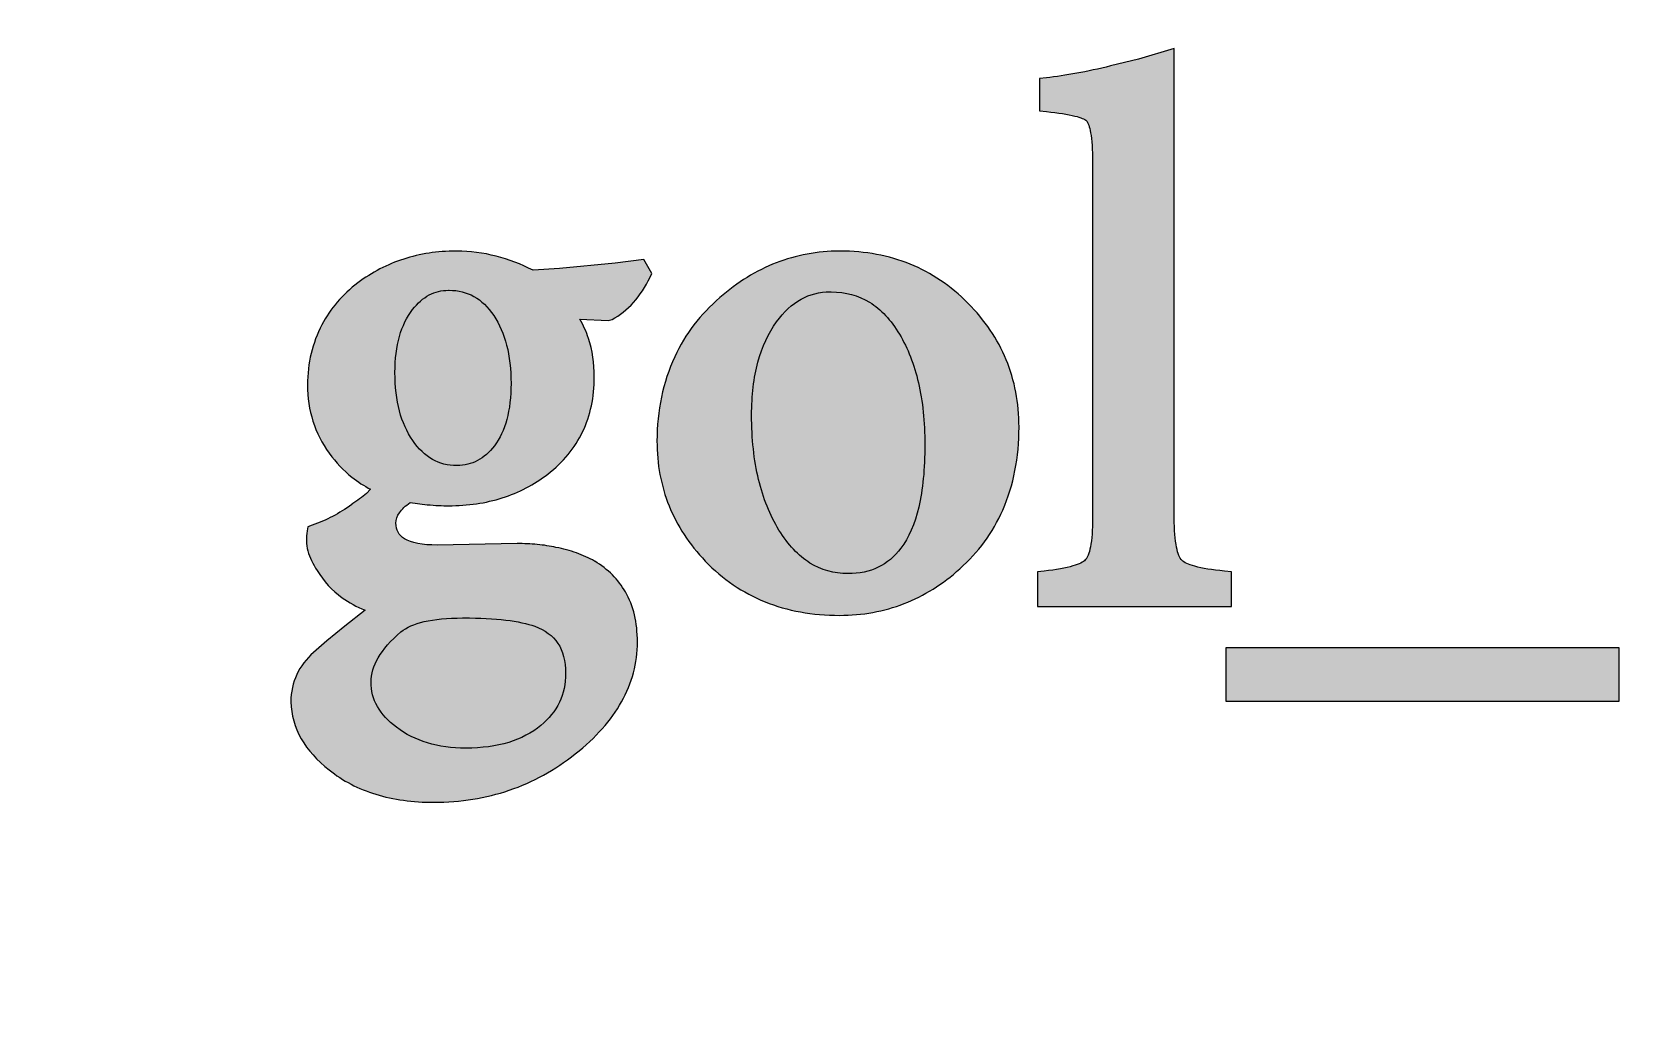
# Model space of a CAD drawing. Header units: millimetres. Extents: x -228 to -124, y -139 to -90.
# Drawn here: x -153.26 to -144.1, y -133.24 to -127.52 of the extents above; entities that cross this region are included whole.
import ezdxf

# ---------------------------------------------------------------- set-up
doc = ezdxf.new("R2010")
doc.units = ezdxf.units.MM
doc.header["$MEASUREMENT"] = 0
doc.layers.add('Layer 1', color=7, linetype='Continuous')

msp = doc.modelspace()

# ---------------------------------------------------------------- hatches: boundary and pattern name
at = {"layer": 'Layer 1', "true_color": 0x373435}
h = msp.add_hatch(color=250, dxfattribs=at)
edge = h.paths.add_edge_path()
edge.add_spline(control_points=[(-147.4803, -130.7826), (-147.4803, -130.7826), (-147.4803, -130.627), (-147.4803, -130.627), (-147.4803, -130.627), (-147.4414, -130.6227), (-147.4414, -130.6227), (-147.3734, -130.6151), (-147.3185, -130.6051), (-147.2773, -130.5929), (-147.241, -130.5823), (-147.217, -130.5708), (-147.2057, -130.5587), (-147.1935, -130.546), (-147.1838, -130.5209), (-147.1766, -130.484), (-147.1682, -130.4415), (-147.164, -130.3855), (-147.164, -130.3168), (-147.164, -130.3168), (-147.164, -128.2688), (-147.164, -128.2688), (-147.164, -128.1996), (-147.1678, -128.1442), (-147.1751, -128.103), (-147.1816, -128.0672), (-147.1899, -128.0441), (-147.1995, -128.0335), (-147.2091, -128.0246), (-147.2313, -128.0155), (-147.2654, -128.0069), (-147.3065, -127.9964), (-147.3611, -127.9877), (-147.4288, -127.9811), (-147.4288, -127.9811), (-147.4685, -127.9772), (-147.4685, -127.9772), (-147.4685, -127.9772), (-147.4685, -127.791), (-147.4685, -127.791), (-147.4685, -127.791), (-147.4295, -127.7867), (-147.4295, -127.7867), (-147.375, -127.7807), (-147.3166, -127.7719), (-147.2547, -127.7604), (-147.1934, -127.7493), (-147.1289, -127.7352), (-147.0616, -127.7189), (-147.0616, -127.7189), (-146.9007, -127.6789), (-146.9007, -127.6789), (-146.9007, -127.6789), (-146.6942, -127.6184), (-146.6942, -127.6184), (-146.6942, -127.6184), (-146.6942, -130.3168), (-146.6942, -130.3168), (-146.6942, -130.3869), (-146.6898, -130.4433), (-146.6811, -130.4857), (-146.6736, -130.5227), (-146.6633, -130.5479), (-146.6505, -130.5607), (-146.6384, -130.5735), (-146.6138, -130.5848), (-146.5762, -130.5951), (-146.5335, -130.6068), (-146.4765, -130.6161), (-146.4057, -130.6227), (-146.4057, -130.6227), (-146.3658, -130.6264), (-146.3658, -130.6264), (-146.3658, -130.6264), (-146.3658, -130.8265), (-146.3658, -130.8265), (-146.3658, -130.8265), (-147.4803, -130.8265), (-147.4803, -130.8265), (-147.4803, -130.8265), (-147.4803, -130.7826), (-147.4803, -130.7826)], knot_values=[0, 0, 0, 0, 0.037037, 0.037037, 0.037037, 0.074074, 0.074074, 0.074074, 0.111111, 0.111111, 0.111111, 0.148148, 0.148148, 0.148148, 0.185185, 0.185185, 0.185185, 0.222222, 0.222222, 0.222222, 0.259259, 0.259259, 0.259259, 0.296296, 0.296296, 0.296296, 0.333333, 0.333333, 0.333333, 0.37037, 0.37037, 0.37037, 0.407407, 0.407407, 0.407407, 0.444444, 0.444444, 0.444444, 0.481481, 0.481481, 0.481481, 0.518519, 0.518519, 0.518519, 0.555556, 0.555556, 0.555556, 0.592593, 0.592593, 0.592593, 0.62963, 0.62963, 0.62963, 0.666667, 0.666667, 0.666667, 0.703704, 0.703704, 0.703704, 0.740741, 0.740741, 0.740741, 0.777778, 0.777778, 0.777778, 0.814815, 0.814815, 0.814815, 0.851852, 0.851852, 0.851852, 0.888889, 0.888889, 0.888889, 0.925926, 0.925926, 0.925926, 0.962963, 0.962963, 0.962963, 1, 1, 1, 1], degree=3, periodic=1)
h = msp.add_hatch(color=250, dxfattribs=at)
edge = h.paths.add_edge_path()
edge.add_spline(control_points=[(-149.7081, -128.9331), (-149.7357, -128.9894), (-149.7677, -129.038), (-149.8035, -129.0781), (-149.8404, -129.1192), (-149.8817, -129.1522), (-149.9268, -129.1762), (-149.9268, -129.1762), (-149.9494, -129.1814), (-149.9494, -129.1814), (-149.9494, -129.1814), (-150.1124, -129.1737), (-150.1124, -129.1737), (-150.092, -129.2089), (-150.0753, -129.2461), (-150.0625, -129.2853), (-150.0402, -129.3533), (-150.0289, -129.4276), (-150.0289, -129.5077), (-150.0289, -129.6235), (-150.0514, -129.7284), (-150.0962, -129.8216), (-150.1409, -129.915), (-150.2079, -129.9961), (-150.2968, -130.0649), (-150.3754, -130.1258), (-150.4627, -130.1715), (-150.558, -130.2019), (-150.653, -130.232), (-150.7562, -130.2472), (-150.8668, -130.2472), (-150.9024, -130.2472), (-150.9437, -130.2451), (-150.9899, -130.241), (-150.9899, -130.241), (-151.0884, -130.2281), (-151.0884, -130.2281), (-151.115, -130.2477), (-151.1352, -130.2676), (-151.1488, -130.2872), (-151.1625, -130.307), (-151.1694, -130.327), (-151.1694, -130.3468), (-151.1694, -130.387), (-151.153, -130.4172), (-151.1205, -130.4368), (-151.081, -130.461), (-151.0182, -130.4731), (-150.9326, -130.4731), (-150.9326, -130.4731), (-150.4734, -130.4644), (-150.4734, -130.4644), (-150.4336, -130.4643), (-150.3947, -130.4663), (-150.3566, -130.4698), (-150.3189, -130.4734), (-150.283, -130.4789), (-150.2493, -130.4862), (-150.2077, -130.4943), (-150.1682, -130.5051), (-150.1315, -130.5183), (-150.0942, -130.5315), (-150.0595, -130.5473), (-150.0274, -130.5654), (-150.0274, -130.5654), (-150.0264, -130.5661), (-150.0264, -130.5661), (-149.9885, -130.5887), (-149.9546, -130.615), (-149.9253, -130.6443), (-149.8958, -130.674), (-149.8703, -130.707), (-149.8497, -130.7429), (-149.8267, -130.7824), (-149.8093, -130.8266), (-149.798, -130.8749), (-149.7868, -130.9223), (-149.7812, -130.9742), (-149.7812, -131.0302), (-149.7812, -131.1511), (-149.8115, -131.266), (-149.8719, -131.3742), (-149.9312, -131.4806), (-150.0203, -131.5809), (-150.1383, -131.6739), (-150.2556, -131.7665), (-150.3822, -131.8363), (-150.5176, -131.8825), (-150.6531, -131.9287), (-150.7974, -131.9521), (-150.9503, -131.9521), (-151.0729, -131.9521), (-151.1846, -131.9367), (-151.2849, -131.906), (-151.386, -131.8752), (-151.4757, -131.8285), (-151.5535, -131.7662), (-151.6236, -131.7113), (-151.6773, -131.6511), (-151.7139, -131.5865), (-151.7511, -131.5206), (-151.7713, -131.4498), (-151.7733, -131.3749), (-151.7733, -131.3749), (-151.7735, -131.3737), (-151.7735, -131.3737), (-151.7735, -131.3177), (-151.7623, -131.2656), (-151.7402, -131.218), (-151.7181, -131.1709), (-151.6857, -131.1284), (-151.6427, -131.0907), (-151.6427, -131.0907), (-151.5666, -131.0231), (-151.5666, -131.0231), (-151.5666, -131.0231), (-151.4643, -130.9394), (-151.4643, -130.9394), (-151.4643, -130.9394), (-151.347, -130.8481), (-151.347, -130.8481), (-151.3954, -130.8283), (-151.4394, -130.8044), (-151.4782, -130.7763), (-151.5375, -130.7337), (-151.5858, -130.6809), (-151.6223, -130.6191), (-151.6481, -130.5814), (-151.666, -130.5438), (-151.6757, -130.5068), (-151.6858, -130.4677), (-151.6873, -130.4294), (-151.6802, -130.3922), (-151.6802, -130.3922), (-151.6754, -130.3674), (-151.6754, -130.3674), (-151.6754, -130.3674), (-151.6514, -130.3591), (-151.6514, -130.3591), (-151.6106, -130.3449), (-151.571, -130.3278), (-151.5334, -130.3081), (-151.4963, -130.2887), (-151.4596, -130.2658), (-151.4241, -130.2398), (-151.4241, -130.2398), (-151.4224, -130.2387), (-151.4224, -130.2387), (-151.3912, -130.218), (-151.3634, -130.1968), (-151.3394, -130.1757), (-151.3394, -130.1757), (-151.3149, -130.1527), (-151.3149, -130.1527), (-151.3532, -130.1329), (-151.3891, -130.1098), (-151.4225, -130.0833), (-151.4712, -130.0446), (-151.5149, -129.9984), (-151.5531, -129.9454), (-151.5947, -129.8879), (-151.626, -129.8262), (-151.6468, -129.7606), (-151.6675, -129.695), (-151.678, -129.6254), (-151.678, -129.5525), (-151.678, -129.49), (-151.671, -129.4295), (-151.6572, -129.3717), (-151.6434, -129.3138), (-151.6227, -129.2586), (-151.5952, -129.2069), (-151.5707, -129.1601), (-151.5411, -129.1165), (-151.507, -129.0765), (-151.4726, -129.0364), (-151.433, -128.9991), (-151.3889, -128.9655), (-151.3068, -128.9047), (-151.2188, -128.859), (-151.125, -128.8288), (-151.031, -128.7985), (-150.9308, -128.7832), (-150.8249, -128.7832), (-150.8249, -128.7832), (-150.8191, -128.7832), (-150.8191, -128.7832), (-150.7441, -128.7832), (-150.6685, -128.793), (-150.5932, -128.8124), (-150.5222, -128.8306), (-150.4509, -128.8578), (-150.38, -128.8932), (-150.38, -128.8932), (-150.2288, -128.8825), (-150.2288, -128.8825), (-150.2288, -128.8825), (-149.9082, -128.8527), (-149.9082, -128.8527), (-149.9082, -128.8527), (-149.7448, -128.831), (-149.7448, -128.831), (-149.7448, -128.831), (-149.6978, -128.912), (-149.6978, -128.912), (-149.6978, -128.912), (-149.7081, -128.9331), (-149.7081, -128.9331)], knot_values=[0, 0, 0, 0, 0.014493, 0.014493, 0.014493, 0.028986, 0.028986, 0.028986, 0.043478, 0.043478, 0.043478, 0.057971, 0.057971, 0.057971, 0.072464, 0.072464, 0.072464, 0.086957, 0.086957, 0.086957, 0.101449, 0.101449, 0.101449, 0.115942, 0.115942, 0.115942, 0.130435, 0.130435, 0.130435, 0.144928, 0.144928, 0.144928, 0.15942, 0.15942, 0.15942, 0.173913, 0.173913, 0.173913, 0.188406, 0.188406, 0.188406, 0.202899, 0.202899, 0.202899, 0.217391, 0.217391, 0.217391, 0.231884, 0.231884, 0.231884, 0.246377, 0.246377, 0.246377, 0.26087, 0.26087, 0.26087, 0.275362, 0.275362, 0.275362, 0.289855, 0.289855, 0.289855, 0.304348, 0.304348, 0.304348, 0.318841, 0.318841, 0.318841, 0.333333, 0.333333, 0.333333, 0.347826, 0.347826, 0.347826, 0.362319, 0.362319, 0.362319, 0.376812, 0.376812, 0.376812, 0.391304, 0.391304, 0.391304, 0.405797, 0.405797, 0.405797, 0.42029, 0.42029, 0.42029, 0.434783, 0.434783, 0.434783, 0.449275, 0.449275, 0.449275, 0.463768, 0.463768, 0.463768, 0.478261, 0.478261, 0.478261, 0.492754, 0.492754, 0.492754, 0.507246, 0.507246, 0.507246, 0.521739, 0.521739, 0.521739, 0.536232, 0.536232, 0.536232, 0.550725, 0.550725, 0.550725, 0.565217, 0.565217, 0.565217, 0.57971, 0.57971, 0.57971, 0.594203, 0.594203, 0.594203, 0.608696, 0.608696, 0.608696, 0.623188, 0.623188, 0.623188, 0.637681, 0.637681, 0.637681, 0.652174, 0.652174, 0.652174, 0.666667, 0.666667, 0.666667, 0.681159, 0.681159, 0.681159, 0.695652, 0.695652, 0.695652, 0.710145, 0.710145, 0.710145, 0.724638, 0.724638, 0.724638, 0.73913, 0.73913, 0.73913, 0.753623, 0.753623, 0.753623, 0.768116, 0.768116, 0.768116, 0.782609, 0.782609, 0.782609, 0.797101, 0.797101, 0.797101, 0.811594, 0.811594, 0.811594, 0.826087, 0.826087, 0.826087, 0.84058, 0.84058, 0.84058, 0.855072, 0.855072, 0.855072, 0.869565, 0.869565, 0.869565, 0.884058, 0.884058, 0.884058, 0.898551, 0.898551, 0.898551, 0.913043, 0.913043, 0.913043, 0.927536, 0.927536, 0.927536, 0.942029, 0.942029, 0.942029, 0.956522, 0.956522, 0.956522, 0.971014, 0.971014, 0.971014, 0.985507, 0.985507, 0.985507, 1, 1, 1, 1], degree=3, periodic=1)
h = msp.add_hatch(color=250, dxfattribs=at)
edge = h.paths.add_edge_path()
edge.add_spline(control_points=[(-148.6158, -128.7832), (-148.4699, -128.7832), (-148.3354, -128.8083), (-148.213, -128.8582), (-148.0903, -128.9081), (-147.9792, -128.9833), (-147.8806, -129.083), (-147.783, -129.1803), (-147.7095, -129.2888), (-147.6606, -129.4078), (-147.6116, -129.5268), (-147.5868, -129.656), (-147.5868, -129.7946), (-147.5868, -129.8818), (-147.5947, -129.9654), (-147.6101, -130.0447), (-147.6256, -130.1241), (-147.6491, -130.2), (-147.6802, -130.2716), (-147.7095, -130.3376), (-147.7449, -130.3988), (-147.7858, -130.4548), (-147.8267, -130.5107), (-147.874, -130.5623), (-147.9271, -130.6092), (-148.0257, -130.6982), (-148.1327, -130.7653), (-148.248, -130.8099), (-148.3636, -130.8546), (-148.4874, -130.8772), (-148.619, -130.8772), (-148.7756, -130.8772), (-148.9186, -130.8512), (-149.0471, -130.7993), (-149.1763, -130.7473), (-149.2909, -130.6693), (-149.3907, -130.5653), (-149.4832, -130.4686), (-149.5528, -130.3623), (-149.5991, -130.2473), (-149.6455, -130.1321), (-149.6687, -130.0079), (-149.6687, -129.8749), (-149.6687, -129.7878), (-149.6601, -129.7036), (-149.6432, -129.623), (-149.6262, -129.5421), (-149.6004, -129.4648), (-149.5661, -129.3911), (-149.536, -129.3252), (-149.4991, -129.2639), (-149.456, -129.2075), (-149.4125, -129.1505), (-149.3628, -129.0983), (-149.307, -129.0506), (-149.2061, -128.9621), (-149.098, -128.8952), (-148.9834, -128.8505), (-148.8681, -128.8058), (-148.7465, -128.7832), (-148.619, -128.7832), (-148.619, -128.7832), (-148.6158, -128.7832), (-148.6158, -128.7832)], knot_values=[0, 0, 0, 0, 0.047619, 0.047619, 0.047619, 0.095238, 0.095238, 0.095238, 0.142857, 0.142857, 0.142857, 0.190476, 0.190476, 0.190476, 0.238095, 0.238095, 0.238095, 0.285714, 0.285714, 0.285714, 0.333333, 0.333333, 0.333333, 0.380952, 0.380952, 0.380952, 0.428571, 0.428571, 0.428571, 0.47619, 0.47619, 0.47619, 0.52381, 0.52381, 0.52381, 0.571429, 0.571429, 0.571429, 0.619048, 0.619048, 0.619048, 0.666667, 0.666667, 0.666667, 0.714286, 0.714286, 0.714286, 0.761905, 0.761905, 0.761905, 0.809524, 0.809524, 0.809524, 0.857143, 0.857143, 0.857143, 0.904762, 0.904762, 0.904762, 0.952381, 0.952381, 0.952381, 1, 1, 1, 1], degree=3, periodic=1)
h = msp.add_hatch(color=250, dxfattribs=at)
edge = h.paths.add_edge_path()
edge.add_spline(control_points=[(-150.8668, -129.0083), (-150.9075, -129.0083), (-150.9448, -129.0173), (-150.9784, -129.0352), (-151.0132, -129.0537), (-151.0452, -129.0819), (-151.0739, -129.1195), (-151.1073, -129.1627), (-151.1327, -129.2143), (-151.1495, -129.2735), (-151.1666, -129.3341), (-151.1753, -129.4034), (-151.1753, -129.4812), (-151.1753, -129.5631), (-151.1666, -129.6368), (-151.1492, -129.7021), (-151.1322, -129.7664), (-151.1066, -129.8228), (-151.0729, -129.871), (-151.0394, -129.9206), (-151.0017, -129.9573), (-150.9597, -129.981), (-150.9182, -130.0043), (-150.8712, -130.0162), (-150.8191, -130.0162), (-150.7756, -130.0155), (-150.7358, -130.0057), (-150.7006, -129.9873), (-150.6646, -129.9685), (-150.6318, -129.9399), (-150.6029, -129.9022), (-150.5717, -129.8602), (-150.548, -129.8096), (-150.5321, -129.7512), (-150.5159, -129.6908), (-150.5076, -129.6215), (-150.5076, -129.5437), (-150.5076, -129.4627), (-150.5161, -129.3893), (-150.5331, -129.3241), (-150.5497, -129.2598), (-150.5746, -129.2028), (-150.6075, -129.1531), (-150.6405, -129.1042), (-150.6785, -129.0675), (-150.721, -129.0437), (-150.7631, -129.0201), (-150.8108, -129.0083), (-150.8638, -129.0083), (-150.8638, -129.0083), (-150.8668, -129.0083), (-150.8668, -129.0083)], knot_values=[0, 0, 0, 0, 0.058824, 0.058824, 0.058824, 0.117647, 0.117647, 0.117647, 0.176471, 0.176471, 0.176471, 0.235294, 0.235294, 0.235294, 0.294118, 0.294118, 0.294118, 0.352941, 0.352941, 0.352941, 0.411765, 0.411765, 0.411765, 0.470588, 0.470588, 0.470588, 0.529412, 0.529412, 0.529412, 0.588235, 0.588235, 0.588235, 0.647059, 0.647059, 0.647059, 0.705882, 0.705882, 0.705882, 0.764706, 0.764706, 0.764706, 0.823529, 0.823529, 0.823529, 0.882353, 0.882353, 0.882353, 0.941176, 0.941176, 0.941176, 1, 1, 1, 1], degree=3, periodic=1)
h = msp.add_hatch(color=250, dxfattribs=at)
edge = h.paths.add_edge_path()
edge.add_spline(control_points=[(-148.6727, -129.0175), (-148.7339, -129.0175), (-148.79, -129.0315), (-148.8404, -129.0596), (-148.8918, -129.0881), (-148.9387, -129.1318), (-148.9805, -129.1901), (-149.0279, -129.2554), (-149.0638, -129.3324), (-149.0878, -129.421), (-149.1122, -129.5107), (-149.1244, -129.6126), (-149.1244, -129.726), (-149.1244, -129.8623), (-149.1112, -129.9857), (-149.0847, -130.0956), (-149.0585, -130.2049), (-149.0191, -130.3021), (-148.967, -130.3866), (-148.9149, -130.4712), (-148.8554, -130.5347), (-148.7891, -130.5763), (-148.7242, -130.6169), (-148.6514, -130.6374), (-148.571, -130.6374), (-148.5049, -130.6374), (-148.4464, -130.6251), (-148.396, -130.6008), (-148.3458, -130.5767), (-148.3023, -130.5399), (-148.2658, -130.4909), (-148.2207, -130.431), (-148.1867, -130.3521), (-148.1638, -130.2549), (-148.1402, -130.1547), (-148.1284, -130.0349), (-148.1284, -129.896), (-148.1284, -129.7649), (-148.1407, -129.646), (-148.1653, -129.5399), (-148.1897, -129.4349), (-148.2261, -129.3418), (-148.2743, -129.2615), (-148.3233, -129.1791), (-148.3807, -129.1175), (-148.4461, -129.0772), (-148.5104, -129.0375), (-148.5841, -129.0175), (-148.6667, -129.0175), (-148.6667, -129.0175), (-148.6727, -129.0175), (-148.6727, -129.0175)], knot_values=[0, 0, 0, 0, 0.058824, 0.058824, 0.058824, 0.117647, 0.117647, 0.117647, 0.176471, 0.176471, 0.176471, 0.235294, 0.235294, 0.235294, 0.294118, 0.294118, 0.294118, 0.352941, 0.352941, 0.352941, 0.411765, 0.411765, 0.411765, 0.470588, 0.470588, 0.470588, 0.529412, 0.529412, 0.529412, 0.588235, 0.588235, 0.588235, 0.647059, 0.647059, 0.647059, 0.705882, 0.705882, 0.705882, 0.764706, 0.764706, 0.764706, 0.823529, 0.823529, 0.823529, 0.882353, 0.882353, 0.882353, 0.941176, 0.941176, 0.941176, 1, 1, 1, 1], degree=3, periodic=1)
h = msp.add_hatch(color=250, dxfattribs=at)
edge = h.paths.add_edge_path()
edge.add_spline(control_points=[(-150.7863, -130.8922), (-150.8736, -130.8922), (-150.9475, -130.8994), (-151.0078, -130.9134), (-151.0648, -130.9267), (-151.1094, -130.9464), (-151.1408, -130.9719), (-151.1991, -131.0221), (-151.243, -131.0719), (-151.2716, -131.1211), (-151.299, -131.168), (-151.3126, -131.2146), (-151.3126, -131.2605), (-151.3126, -131.3611), (-151.2637, -131.4482), (-151.166, -131.5209), (-151.1136, -131.5605), (-151.0541, -131.5905), (-150.9885, -131.6103), (-150.9219, -131.6304), (-150.8484, -131.6405), (-150.7682, -131.6405), (-150.6758, -131.6405), (-150.5933, -131.6295), (-150.5213, -131.6075), (-150.4506, -131.5859), (-150.3887, -131.5534), (-150.3364, -131.51), (-150.2415, -131.4331), (-150.1943, -131.3329), (-150.1943, -131.2098), (-150.1943, -131.1398), (-150.2091, -131.0822), (-150.2384, -131.0381), (-150.2674, -130.9942), (-150.3117, -130.9616), (-150.371, -130.9402), (-150.4143, -130.9246), (-150.4701, -130.9125), (-150.5377, -130.9045), (-150.6063, -130.8964), (-150.6874, -130.8922), (-150.7802, -130.8922), (-150.7802, -130.8922), (-150.7863, -130.8922), (-150.7863, -130.8922)], knot_values=[0, 0, 0, 0, 0.066667, 0.066667, 0.066667, 0.133333, 0.133333, 0.133333, 0.2, 0.2, 0.2, 0.266667, 0.266667, 0.266667, 0.333333, 0.333333, 0.333333, 0.4, 0.4, 0.4, 0.466667, 0.466667, 0.466667, 0.533333, 0.533333, 0.533333, 0.6, 0.6, 0.6, 0.666667, 0.666667, 0.666667, 0.733333, 0.733333, 0.733333, 0.8, 0.8, 0.8, 0.866667, 0.866667, 0.866667, 0.933333, 0.933333, 0.933333, 1, 1, 1, 1], degree=3, periodic=1)
h = msp.add_hatch(color=250, dxfattribs=at)
edge = h.paths.add_edge_path()
edge.add_spline(control_points=[(-146.3968, -131.3258), (-146.3968, -131.3258), (-146.3968, -131.064), (-146.3968, -131.064), (-146.3968, -131.064), (-144.1354, -131.064), (-144.1354, -131.064), (-144.1354, -131.064), (-144.1354, -131.3696), (-144.1354, -131.3696), (-144.1354, -131.3696), (-146.3968, -131.3696), (-146.3968, -131.3696), (-146.3968, -131.3696), (-146.3968, -131.3258), (-146.3968, -131.3258)], knot_values=[0, 0, 0, 0, 0.2, 0.2, 0.2, 0.4, 0.4, 0.4, 0.6, 0.6, 0.6, 0.8, 0.8, 0.8, 1, 1, 1, 1], degree=3, periodic=1)

# ---------------------------------------------------------------- linework, layer by layer
at = {"layer": 'Layer 1', "color": 250, "lineweight": 18}
msp.add_open_spline([(-160.9662, -99.1549), (-160.9662, -99.1549), (-127.1662, -99.1549), (-127.1662, -99.1549), (-125.5162, -99.1549), (-124.1662, -100.5049), (-124.1662, -102.1549), (-124.1662, -102.1549), (-124.1662, -135.9549), (-124.1662, -135.9549), (-124.1662, -137.6049), (-125.5162, -138.9549), (-127.1662, -138.9549), (-127.1662, -138.9549), (-160.9662, -138.9549), (-160.9662, -138.9549), (-162.6162, -138.9549), (-163.9662, -137.6049), (-163.9662, -135.9549), (-163.9662, -135.9549), (-163.9662, -102.1549), (-163.9662, -102.1549), (-163.9662, -100.5049), (-162.6162, -99.1549), (-160.9662, -99.1549)], degree=3, knots=[0, 0, 0, 0, 0.125, 0.125, 0.125, 0.25, 0.25, 0.25, 0.375, 0.375, 0.375, 0.5, 0.5, 0.5, 0.625, 0.625, 0.625, 0.75, 0.75, 0.75, 0.875, 0.875, 0.875, 1, 1, 1, 1], dxfattribs=at)
at = {"layer": 'Layer 1', "color": 250}
for points, knots in [([(-147.4803, -130.7826), (-147.4803, -130.7826), (-147.4803, -130.627), (-147.4803, -130.627), (-147.4803, -130.627), (-147.4414, -130.6227), (-147.4414, -130.6227), (-147.3734, -130.6151), (-147.3185, -130.6051), (-147.2773, -130.5929), (-147.241, -130.5823), (-147.217, -130.5708), (-147.2057, -130.5587), (-147.1935, -130.546), (-147.1838, -130.5209), (-147.1766, -130.484), (-147.1682, -130.4415), (-147.164, -130.3855), (-147.164, -130.3168), (-147.164, -130.3168), (-147.164, -128.2688), (-147.164, -128.2688), (-147.164, -128.1996), (-147.1678, -128.1442), (-147.1751, -128.103), (-147.1816, -128.0672), (-147.1899, -128.0441), (-147.1995, -128.0335), (-147.2091, -128.0246), (-147.2313, -128.0155), (-147.2654, -128.0069), (-147.3065, -127.9964), (-147.3611, -127.9877), (-147.4288, -127.9811), (-147.4288, -127.9811), (-147.4685, -127.9772), (-147.4685, -127.9772), (-147.4685, -127.9772), (-147.4685, -127.791), (-147.4685, -127.791), (-147.4685, -127.791), (-147.4295, -127.7867), (-147.4295, -127.7867), (-147.375, -127.7807), (-147.3166, -127.7719), (-147.2547, -127.7604), (-147.1934, -127.7493), (-147.1289, -127.7352), (-147.0616, -127.7189), (-147.0616, -127.7189), (-146.9007, -127.6789), (-146.9007, -127.6789), (-146.9007, -127.6789), (-146.6942, -127.6184), (-146.6942, -127.6184), (-146.6942, -127.6184), (-146.6942, -130.3168), (-146.6942, -130.3168), (-146.6942, -130.3869), (-146.6898, -130.4433), (-146.6811, -130.4857), (-146.6736, -130.5227), (-146.6633, -130.5479), (-146.6505, -130.5607), (-146.6384, -130.5735), (-146.6138, -130.5848), (-146.5762, -130.5951), (-146.5335, -130.6068), (-146.4765, -130.6161), (-146.4057, -130.6227), (-146.4057, -130.6227), (-146.3658, -130.6264), (-146.3658, -130.6264), (-146.3658, -130.6264), (-146.3658, -130.8265), (-146.3658, -130.8265), (-146.3658, -130.8265), (-147.4803, -130.8265), (-147.4803, -130.8265), (-147.4803, -130.8265), (-147.4803, -130.7826), (-147.4803, -130.7826)], [0, 0, 0, 0, 0.037037, 0.037037, 0.037037, 0.074074, 0.074074, 0.074074, 0.111111, 0.111111, 0.111111, 0.148148, 0.148148, 0.148148, 0.185185, 0.185185, 0.185185, 0.222222, 0.222222, 0.222222, 0.259259, 0.259259, 0.259259, 0.296296, 0.296296, 0.296296, 0.333333, 0.333333, 0.333333, 0.37037, 0.37037, 0.37037, 0.407407, 0.407407, 0.407407, 0.444444, 0.444444, 0.444444, 0.481481, 0.481481, 0.481481, 0.518519, 0.518519, 0.518519, 0.555556, 0.555556, 0.555556, 0.592593, 0.592593, 0.592593, 0.62963, 0.62963, 0.62963, 0.666667, 0.666667, 0.666667, 0.703704, 0.703704, 0.703704, 0.740741, 0.740741, 0.740741, 0.777778, 0.777778, 0.777778, 0.814815, 0.814815, 0.814815, 0.851852, 0.851852, 0.851852, 0.888889, 0.888889, 0.888889, 0.925926, 0.925926, 0.925926, 0.962963, 0.962963, 0.962963, 1, 1, 1, 1]), ([(-149.7081, -128.9331), (-149.7357, -128.9894), (-149.7677, -129.038), (-149.8035, -129.0781), (-149.8404, -129.1192), (-149.8817, -129.1522), (-149.9268, -129.1762), (-149.9268, -129.1762), (-149.9494, -129.1814), (-149.9494, -129.1814), (-149.9494, -129.1814), (-150.1124, -129.1737), (-150.1124, -129.1737), (-150.092, -129.2089), (-150.0753, -129.2461), (-150.0625, -129.2853), (-150.0402, -129.3533), (-150.0289, -129.4276), (-150.0289, -129.5077), (-150.0289, -129.6235), (-150.0514, -129.7284), (-150.0962, -129.8216), (-150.1409, -129.915), (-150.2079, -129.9961), (-150.2968, -130.0649), (-150.3754, -130.1258), (-150.4627, -130.1715), (-150.558, -130.2019), (-150.653, -130.232), (-150.7562, -130.2472), (-150.8668, -130.2472), (-150.9024, -130.2472), (-150.9437, -130.2451), (-150.9899, -130.241), (-150.9899, -130.241), (-151.0884, -130.2281), (-151.0884, -130.2281), (-151.115, -130.2477), (-151.1352, -130.2676), (-151.1488, -130.2872), (-151.1625, -130.307), (-151.1694, -130.327), (-151.1694, -130.3468), (-151.1694, -130.387), (-151.153, -130.4172), (-151.1205, -130.4368), (-151.081, -130.461), (-151.0182, -130.4731), (-150.9326, -130.4731), (-150.9326, -130.4731), (-150.4734, -130.4644), (-150.4734, -130.4644), (-150.4336, -130.4643), (-150.3947, -130.4663), (-150.3566, -130.4698), (-150.3189, -130.4734), (-150.283, -130.4789), (-150.2493, -130.4862), (-150.2077, -130.4943), (-150.1682, -130.5051), (-150.1315, -130.5183), (-150.0942, -130.5315), (-150.0595, -130.5473), (-150.0274, -130.5654), (-150.0274, -130.5654), (-150.0264, -130.5661), (-150.0264, -130.5661), (-149.9885, -130.5887), (-149.9546, -130.615), (-149.9253, -130.6443), (-149.8958, -130.674), (-149.8703, -130.707), (-149.8497, -130.7429), (-149.8267, -130.7824), (-149.8093, -130.8266), (-149.798, -130.8749), (-149.7868, -130.9223), (-149.7812, -130.9742), (-149.7812, -131.0302), (-149.7812, -131.1511), (-149.8115, -131.266), (-149.8719, -131.3742), (-149.9312, -131.4806), (-150.0203, -131.5809), (-150.1383, -131.6739), (-150.2556, -131.7665), (-150.3822, -131.8363), (-150.5176, -131.8825), (-150.6531, -131.9287), (-150.7974, -131.9521), (-150.9503, -131.9521), (-151.0729, -131.9521), (-151.1846, -131.9367), (-151.2849, -131.906), (-151.386, -131.8752), (-151.4757, -131.8285), (-151.5535, -131.7662), (-151.6236, -131.7113), (-151.6773, -131.6511), (-151.7139, -131.5865), (-151.7511, -131.5206), (-151.7713, -131.4498), (-151.7733, -131.3749), (-151.7733, -131.3749), (-151.7735, -131.3737), (-151.7735, -131.3737), (-151.7735, -131.3177), (-151.7623, -131.2656), (-151.7402, -131.218), (-151.7181, -131.1709), (-151.6857, -131.1284), (-151.6427, -131.0907), (-151.6427, -131.0907), (-151.5666, -131.0231), (-151.5666, -131.0231), (-151.5666, -131.0231), (-151.4643, -130.9394), (-151.4643, -130.9394), (-151.4643, -130.9394), (-151.347, -130.8481), (-151.347, -130.8481), (-151.3954, -130.8283), (-151.4394, -130.8044), (-151.4782, -130.7763), (-151.5375, -130.7337), (-151.5858, -130.6809), (-151.6223, -130.6191), (-151.6481, -130.5814), (-151.666, -130.5438), (-151.6757, -130.5068), (-151.6858, -130.4677), (-151.6873, -130.4294), (-151.6802, -130.3922), (-151.6802, -130.3922), (-151.6754, -130.3674), (-151.6754, -130.3674), (-151.6754, -130.3674), (-151.6514, -130.3591), (-151.6514, -130.3591), (-151.6106, -130.3449), (-151.571, -130.3278), (-151.5334, -130.3081), (-151.4963, -130.2887), (-151.4596, -130.2658), (-151.4241, -130.2398), (-151.4241, -130.2398), (-151.4224, -130.2387), (-151.4224, -130.2387), (-151.3912, -130.218), (-151.3634, -130.1968), (-151.3394, -130.1757), (-151.3394, -130.1757), (-151.3149, -130.1527), (-151.3149, -130.1527), (-151.3532, -130.1329), (-151.3891, -130.1098), (-151.4225, -130.0833), (-151.4712, -130.0446), (-151.5149, -129.9984), (-151.5531, -129.9454), (-151.5947, -129.8879), (-151.626, -129.8262), (-151.6468, -129.7606), (-151.6675, -129.695), (-151.678, -129.6254), (-151.678, -129.5525), (-151.678, -129.49), (-151.671, -129.4295), (-151.6572, -129.3717), (-151.6434, -129.3138), (-151.6227, -129.2586), (-151.5952, -129.2069), (-151.5707, -129.1601), (-151.5411, -129.1165), (-151.507, -129.0765), (-151.4726, -129.0364), (-151.433, -128.9991), (-151.3889, -128.9655), (-151.3068, -128.9047), (-151.2188, -128.859), (-151.125, -128.8288), (-151.031, -128.7985), (-150.9308, -128.7832), (-150.8249, -128.7832), (-150.8249, -128.7832), (-150.8191, -128.7832), (-150.8191, -128.7832), (-150.7441, -128.7832), (-150.6685, -128.793), (-150.5932, -128.8124), (-150.5222, -128.8306), (-150.4509, -128.8578), (-150.38, -128.8932), (-150.38, -128.8932), (-150.2288, -128.8825), (-150.2288, -128.8825), (-150.2288, -128.8825), (-149.9082, -128.8527), (-149.9082, -128.8527), (-149.9082, -128.8527), (-149.7448, -128.831), (-149.7448, -128.831), (-149.7448, -128.831), (-149.6978, -128.912), (-149.6978, -128.912), (-149.6978, -128.912), (-149.7081, -128.9331), (-149.7081, -128.9331)], [0, 0, 0, 0, 0.014493, 0.014493, 0.014493, 0.028986, 0.028986, 0.028986, 0.043478, 0.043478, 0.043478, 0.057971, 0.057971, 0.057971, 0.072464, 0.072464, 0.072464, 0.086957, 0.086957, 0.086957, 0.101449, 0.101449, 0.101449, 0.115942, 0.115942, 0.115942, 0.130435, 0.130435, 0.130435, 0.144928, 0.144928, 0.144928, 0.15942, 0.15942, 0.15942, 0.173913, 0.173913, 0.173913, 0.188406, 0.188406, 0.188406, 0.202899, 0.202899, 0.202899, 0.217391, 0.217391, 0.217391, 0.231884, 0.231884, 0.231884, 0.246377, 0.246377, 0.246377, 0.26087, 0.26087, 0.26087, 0.275362, 0.275362, 0.275362, 0.289855, 0.289855, 0.289855, 0.304348, 0.304348, 0.304348, 0.318841, 0.318841, 0.318841, 0.333333, 0.333333, 0.333333, 0.347826, 0.347826, 0.347826, 0.362319, 0.362319, 0.362319, 0.376812, 0.376812, 0.376812, 0.391304, 0.391304, 0.391304, 0.405797, 0.405797, 0.405797, 0.42029, 0.42029, 0.42029, 0.434783, 0.434783, 0.434783, 0.449275, 0.449275, 0.449275, 0.463768, 0.463768, 0.463768, 0.478261, 0.478261, 0.478261, 0.492754, 0.492754, 0.492754, 0.507246, 0.507246, 0.507246, 0.521739, 0.521739, 0.521739, 0.536232, 0.536232, 0.536232, 0.550725, 0.550725, 0.550725, 0.565217, 0.565217, 0.565217, 0.57971, 0.57971, 0.57971, 0.594203, 0.594203, 0.594203, 0.608696, 0.608696, 0.608696, 0.623188, 0.623188, 0.623188, 0.637681, 0.637681, 0.637681, 0.652174, 0.652174, 0.652174, 0.666667, 0.666667, 0.666667, 0.681159, 0.681159, 0.681159, 0.695652, 0.695652, 0.695652, 0.710145, 0.710145, 0.710145, 0.724638, 0.724638, 0.724638, 0.73913, 0.73913, 0.73913, 0.753623, 0.753623, 0.753623, 0.768116, 0.768116, 0.768116, 0.782609, 0.782609, 0.782609, 0.797101, 0.797101, 0.797101, 0.811594, 0.811594, 0.811594, 0.826087, 0.826087, 0.826087, 0.84058, 0.84058, 0.84058, 0.855072, 0.855072, 0.855072, 0.869565, 0.869565, 0.869565, 0.884058, 0.884058, 0.884058, 0.898551, 0.898551, 0.898551, 0.913043, 0.913043, 0.913043, 0.927536, 0.927536, 0.927536, 0.942029, 0.942029, 0.942029, 0.956522, 0.956522, 0.956522, 0.971014, 0.971014, 0.971014, 0.985507, 0.985507, 0.985507, 1, 1, 1, 1]), ([(-148.6158, -128.7832), (-148.4699, -128.7832), (-148.3354, -128.8083), (-148.213, -128.8582), (-148.0903, -128.9081), (-147.9792, -128.9833), (-147.8806, -129.083), (-147.783, -129.1803), (-147.7095, -129.2888), (-147.6606, -129.4078), (-147.6116, -129.5268), (-147.5868, -129.656), (-147.5868, -129.7946), (-147.5868, -129.8818), (-147.5947, -129.9654), (-147.6101, -130.0447), (-147.6256, -130.1241), (-147.6491, -130.2), (-147.6802, -130.2716), (-147.7095, -130.3376), (-147.7449, -130.3988), (-147.7858, -130.4548), (-147.8267, -130.5107), (-147.874, -130.5623), (-147.9271, -130.6092), (-148.0257, -130.6982), (-148.1327, -130.7653), (-148.248, -130.8099), (-148.3636, -130.8546), (-148.4874, -130.8772), (-148.619, -130.8772), (-148.7756, -130.8772), (-148.9186, -130.8512), (-149.0471, -130.7993), (-149.1763, -130.7473), (-149.2909, -130.6693), (-149.3907, -130.5653), (-149.4832, -130.4686), (-149.5528, -130.3623), (-149.5991, -130.2473), (-149.6455, -130.1321), (-149.6687, -130.0079), (-149.6687, -129.8749), (-149.6687, -129.7878), (-149.6601, -129.7036), (-149.6432, -129.623), (-149.6262, -129.5421), (-149.6004, -129.4648), (-149.5661, -129.3911), (-149.536, -129.3252), (-149.4991, -129.2639), (-149.456, -129.2075), (-149.4125, -129.1505), (-149.3628, -129.0983), (-149.307, -129.0506), (-149.2061, -128.9621), (-149.098, -128.8952), (-148.9834, -128.8505), (-148.8681, -128.8058), (-148.7465, -128.7832), (-148.619, -128.7832), (-148.619, -128.7832), (-148.6158, -128.7832), (-148.6158, -128.7832)], [0, 0, 0, 0, 0.047619, 0.047619, 0.047619, 0.095238, 0.095238, 0.095238, 0.142857, 0.142857, 0.142857, 0.190476, 0.190476, 0.190476, 0.238095, 0.238095, 0.238095, 0.285714, 0.285714, 0.285714, 0.333333, 0.333333, 0.333333, 0.380952, 0.380952, 0.380952, 0.428571, 0.428571, 0.428571, 0.47619, 0.47619, 0.47619, 0.52381, 0.52381, 0.52381, 0.571429, 0.571429, 0.571429, 0.619048, 0.619048, 0.619048, 0.666667, 0.666667, 0.666667, 0.714286, 0.714286, 0.714286, 0.761905, 0.761905, 0.761905, 0.809524, 0.809524, 0.809524, 0.857143, 0.857143, 0.857143, 0.904762, 0.904762, 0.904762, 0.952381, 0.952381, 0.952381, 1, 1, 1, 1]), ([(-150.8668, -129.0083), (-150.9075, -129.0083), (-150.9448, -129.0173), (-150.9784, -129.0352), (-151.0132, -129.0537), (-151.0452, -129.0819), (-151.0739, -129.1195), (-151.1073, -129.1627), (-151.1327, -129.2143), (-151.1495, -129.2735), (-151.1666, -129.3341), (-151.1753, -129.4034), (-151.1753, -129.4812), (-151.1753, -129.5631), (-151.1666, -129.6368), (-151.1492, -129.7021), (-151.1322, -129.7664), (-151.1066, -129.8228), (-151.0729, -129.871), (-151.0394, -129.9206), (-151.0017, -129.9573), (-150.9597, -129.981), (-150.9182, -130.0043), (-150.8712, -130.0162), (-150.8191, -130.0162), (-150.7756, -130.0155), (-150.7358, -130.0057), (-150.7006, -129.9873), (-150.6646, -129.9685), (-150.6318, -129.9399), (-150.6029, -129.9022), (-150.5717, -129.8602), (-150.548, -129.8096), (-150.5321, -129.7512), (-150.5159, -129.6908), (-150.5076, -129.6215), (-150.5076, -129.5437), (-150.5076, -129.4627), (-150.5161, -129.3893), (-150.5331, -129.3241), (-150.5497, -129.2598), (-150.5746, -129.2028), (-150.6075, -129.1531), (-150.6405, -129.1042), (-150.6785, -129.0675), (-150.721, -129.0437), (-150.7631, -129.0201), (-150.8108, -129.0083), (-150.8638, -129.0083), (-150.8638, -129.0083), (-150.8668, -129.0083), (-150.8668, -129.0083)], [0, 0, 0, 0, 0.058824, 0.058824, 0.058824, 0.117647, 0.117647, 0.117647, 0.176471, 0.176471, 0.176471, 0.235294, 0.235294, 0.235294, 0.294118, 0.294118, 0.294118, 0.352941, 0.352941, 0.352941, 0.411765, 0.411765, 0.411765, 0.470588, 0.470588, 0.470588, 0.529412, 0.529412, 0.529412, 0.588235, 0.588235, 0.588235, 0.647059, 0.647059, 0.647059, 0.705882, 0.705882, 0.705882, 0.764706, 0.764706, 0.764706, 0.823529, 0.823529, 0.823529, 0.882353, 0.882353, 0.882353, 0.941176, 0.941176, 0.941176, 1, 1, 1, 1]), ([(-148.6727, -129.0175), (-148.7339, -129.0175), (-148.79, -129.0315), (-148.8404, -129.0596), (-148.8918, -129.0881), (-148.9387, -129.1318), (-148.9805, -129.1901), (-149.0279, -129.2554), (-149.0638, -129.3324), (-149.0878, -129.421), (-149.1122, -129.5107), (-149.1244, -129.6126), (-149.1244, -129.726), (-149.1244, -129.8623), (-149.1112, -129.9857), (-149.0847, -130.0956), (-149.0585, -130.2049), (-149.0191, -130.3021), (-148.967, -130.3866), (-148.9149, -130.4712), (-148.8554, -130.5347), (-148.7891, -130.5763), (-148.7242, -130.6169), (-148.6514, -130.6374), (-148.571, -130.6374), (-148.5049, -130.6374), (-148.4464, -130.6251), (-148.396, -130.6008), (-148.3458, -130.5767), (-148.3023, -130.5399), (-148.2658, -130.4909), (-148.2207, -130.431), (-148.1867, -130.3521), (-148.1638, -130.2549), (-148.1402, -130.1547), (-148.1284, -130.0349), (-148.1284, -129.896), (-148.1284, -129.7649), (-148.1407, -129.646), (-148.1653, -129.5399), (-148.1897, -129.4349), (-148.2261, -129.3418), (-148.2743, -129.2615), (-148.3233, -129.1791), (-148.3807, -129.1175), (-148.4461, -129.0772), (-148.5104, -129.0375), (-148.5841, -129.0175), (-148.6667, -129.0175), (-148.6667, -129.0175), (-148.6727, -129.0175), (-148.6727, -129.0175)], [0, 0, 0, 0, 0.058824, 0.058824, 0.058824, 0.117647, 0.117647, 0.117647, 0.176471, 0.176471, 0.176471, 0.235294, 0.235294, 0.235294, 0.294118, 0.294118, 0.294118, 0.352941, 0.352941, 0.352941, 0.411765, 0.411765, 0.411765, 0.470588, 0.470588, 0.470588, 0.529412, 0.529412, 0.529412, 0.588235, 0.588235, 0.588235, 0.647059, 0.647059, 0.647059, 0.705882, 0.705882, 0.705882, 0.764706, 0.764706, 0.764706, 0.823529, 0.823529, 0.823529, 0.882353, 0.882353, 0.882353, 0.941176, 0.941176, 0.941176, 1, 1, 1, 1]), ([(-150.7863, -130.8922), (-150.8736, -130.8922), (-150.9475, -130.8994), (-151.0078, -130.9134), (-151.0648, -130.9267), (-151.1094, -130.9464), (-151.1408, -130.9719), (-151.1991, -131.0221), (-151.243, -131.0719), (-151.2716, -131.1211), (-151.299, -131.168), (-151.3126, -131.2146), (-151.3126, -131.2605), (-151.3126, -131.3611), (-151.2637, -131.4482), (-151.166, -131.5209), (-151.1136, -131.5605), (-151.0541, -131.5905), (-150.9885, -131.6103), (-150.9219, -131.6304), (-150.8484, -131.6405), (-150.7682, -131.6405), (-150.6758, -131.6405), (-150.5933, -131.6295), (-150.5213, -131.6075), (-150.4506, -131.5859), (-150.3887, -131.5534), (-150.3364, -131.51), (-150.2415, -131.4331), (-150.1943, -131.3329), (-150.1943, -131.2098), (-150.1943, -131.1398), (-150.2091, -131.0822), (-150.2384, -131.0381), (-150.2674, -130.9942), (-150.3117, -130.9616), (-150.371, -130.9402), (-150.4143, -130.9246), (-150.4701, -130.9125), (-150.5377, -130.9045), (-150.6063, -130.8964), (-150.6874, -130.8922), (-150.7802, -130.8922), (-150.7802, -130.8922), (-150.7863, -130.8922), (-150.7863, -130.8922)], [0, 0, 0, 0, 0.066667, 0.066667, 0.066667, 0.133333, 0.133333, 0.133333, 0.2, 0.2, 0.2, 0.266667, 0.266667, 0.266667, 0.333333, 0.333333, 0.333333, 0.4, 0.4, 0.4, 0.466667, 0.466667, 0.466667, 0.533333, 0.533333, 0.533333, 0.6, 0.6, 0.6, 0.666667, 0.666667, 0.666667, 0.733333, 0.733333, 0.733333, 0.8, 0.8, 0.8, 0.866667, 0.866667, 0.866667, 0.933333, 0.933333, 0.933333, 1, 1, 1, 1]), ([(-146.3968, -131.3258), (-146.3968, -131.3258), (-146.3968, -131.064), (-146.3968, -131.064), (-146.3968, -131.064), (-144.1354, -131.064), (-144.1354, -131.064), (-144.1354, -131.064), (-144.1354, -131.3696), (-144.1354, -131.3696), (-144.1354, -131.3696), (-146.3968, -131.3696), (-146.3968, -131.3696), (-146.3968, -131.3696), (-146.3968, -131.3258), (-146.3968, -131.3258)], [0, 0, 0, 0, 0.2, 0.2, 0.2, 0.4, 0.4, 0.4, 0.6, 0.6, 0.6, 0.8, 0.8, 0.8, 1, 1, 1, 1])]:
    msp.add_open_spline(points, degree=3, knots=knots, dxfattribs=at)

doc.saveas('drawing.dxf')
